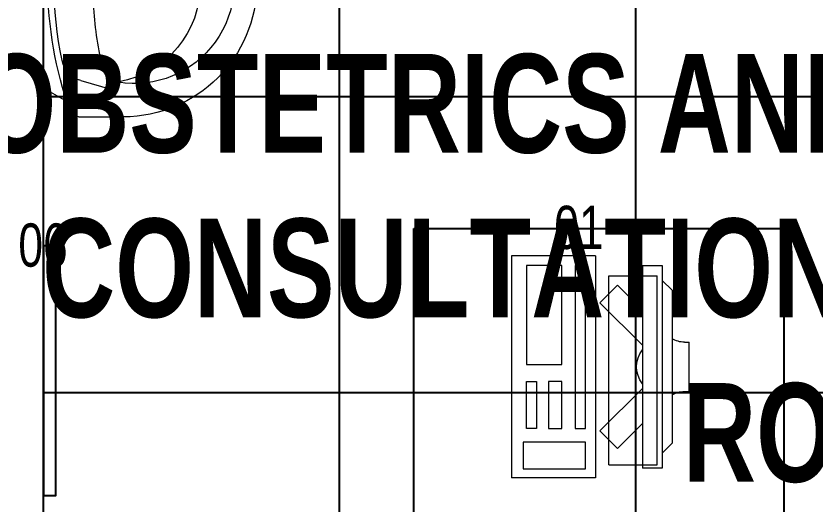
# Model space of a CAD drawing. Extents: x -12260 to 304645, y -29287 to 19916.
# Drawn here: x 20320 to 21939, y -5236 to -4247 of the extents above; entities that cross this region are included whole.
import ezdxf
from ezdxf import colors
from ezdxf.entities.mleader import LeaderData, LeaderLine
from ezdxf.math import Vec2, Vec3

# ---------------------------------------------------------------- set-up
doc = ezdxf.new("R2010")
doc.units = 0
doc.header["$LTSCALE"] = 0.25
doc.linetypes.add('DASHDOT', pattern=[25.4, 12.7, -6.35, 0, -6.35])
for name, color, linetype, lineweight in [('01-First Floor$0$72_EGR_BASE_TEXT', 252, 'Continuous', 5), ('01-First Floor$0$72_EGR_EQP_TAG', 142, 'Continuous', 5), ('01-First Floor$0$LOADING', 253, 'Continuous', 5), ('01-First Floor$0$SANIT', 250, 'Continuous', 5), ('01-First Floor$0$Walls', 251, 'Continuous', 5), ('E-LITE-CLNG-CNDT', 6, 'DASHDOT', 35), ('T-DATA-TEXT', 2, 'Continuous', 25)]:
    doc.layers.add(name, color=color, linetype=linetype, lineweight=lineweight)
doc.layers.add('01-First Floor$0$FALSE CEILING', color=251, linetype='Continuous')
doc.styles.add('01-First Floor$0$X3G_ENTITY_257CFD', font='swisscl.ttf', dxfattribs={"height": 200})
doc.styles.add('01-First Floor$0$X3G_ENTITY_9EC9', font='swisscl.ttf', dxfattribs={"height": 0.2})
doc.styles.add('DC_Elc_Romans', font='elc_romans.shx', dxfattribs={"width": 0.7})

# ---------------------------------------------------------------- blocks, each defined once
blk = doc.blocks.new('01-First Floor$0$lav-manta 60')
at = {"layer": '01-First Floor$0$SANIT'}
for p, q in [((0, 0.04), (0, -0.56)), ((-0.2658, -0.0529), (-0.2358, 0)), ((-0.2358, 0), (0.2358, 0)), ((0.2658, -0.0529), (0.2358, 0)), ((-0.015, -0.1473), (-0.0199, -0.064)), ((0.0274, -0.121), (-0.0078, -0.0673)), ((0.0389, -0.1142), (0.0087, -0.0575)), ((0.0191, -0.077), (0.0199, -0.064)), ((-0.3, -0.0789), (-0.3, -0.18)), ((-0.2185, -0.0841), (-0.2383, -0.1537)), ((0.2185, -0.0841), (0.2383, -0.1537)), ((0.3, -0.0789), (0.3, -0.18)), ((0.015, -0.1473), (0.0174, -0.1057))]:
    blk.add_line(p, q, dxfattribs=at)
for centre, radius, start, end in [((0, -0.8557), 0.8457, 70.1771, 109.8229), ((0, -0.8696), 0.8457, 78.1914, 101.8086), ((-0.1608, -0.1006), 0.06, 101.8086, 164.0794), ((0, -0.0617), 0.025, 320.7474, 220.368), ((0, -0.0617), 0.02, 353.2671, 186.682), ((0, -0.0617), 0.00966, 25.4127, 215.9577), ((0.1608, -0.1006), 0.06, 15.9206, 78.1914), ((-0.28, -0.0789), 0.02, 109.8229, 180), ((0.28, -0.0789), 0.02, 0, 70.1771), ((0, -0.9572), 0.8457, 91.1572, 102.0883), ((0, -0.9572), 0.8457, 88.5486, 88.844), ((0.0332, -0.1176), 0.00666, 210.6852, 30.6852), ((0, -0.9572), 0.8457, 77.9117, 87.4274), ((-0.1645, -0.189), 0.06, 102.0883, 174.8142), ((0.1645, -0.189), 0.06, 5.1858, 77.9117), ((0, -0.18), 0.035, 115.3106, 64.6894), ((0, -0.18), 0.0275, 117.1496, 62.8504), ((0, -0.1473), 0.015, 180, 0), ((0, -0.1282), 0.2252, 190.6097, 349.3903), ((0, -0.18), 0.3, 180, 0), ((0, -0.2039), 0.2252, 174.8142, 5.1858)]:
    blk.add_arc(centre, radius, start, end, dxfattribs=at)
blk = doc.blocks.new('01-First Floor$0$ITCWLS1-P')
at = {"layer": '01-First Floor$0$LOADING'}
for p, q in [((-0.17, 0.45), (-0.17, 0)), ((-0.17, 0.45), (0, 0.45)), ((0, 0.45), (0, 0)), ((-0.2651, 0.43, 0), (-0.3051, 0.43, 0)), ((-0.3051, 0.43, 0), (-0.3051, 0.02, 0)), ((-0.2651, 0.43, 0), (-0.2651, 0.02, 0)), ((-0.1496, 0.4305), (-0.1291, 0.4305)), ((-0.1291, 0.4305), (-0.1291, 0.4089)), ((-0.197, 0.4094), (-0.295, 0.4094)), ((-0.295, 0.0264), (-0.295, 0.4094)), ((-0.197, 0.0264), (-0.197, 0.4094)), ((-0.3251, 0.38, 0), (-0.3051, 0.4, 0)), ((-0.3251, 0.38, 0), (-0.3251, 0.07, 0)), ((-0.3503, 0.275), (-0.3596, 0.275)), ((-0.3596, 0.175), (-0.3596, 0.275)), ((-0.3503, 0.175), (-0.3596, 0.175)), ((-0.3251, 0.07, 0), (-0.3051, 0.05, 0)), ((-0.3051, 0.02, 0), (-0.2651, 0.02, 0)), ((-0.197, 0.0264), (-0.295, 0.0264)), ((-0.17, 0), (0, 0))]:
    blk.add_line(p, q, dxfattribs=at)
at = {"layer": '01-First Floor$0$LOADING', "extrusion": (2.48281e-10, 3.18408e-10, -1)}
for p, q in [((-0.2651, 0.3395), (-0.2144, 0.3902)), ((-0.1791, 0.3548), (-0.2144, 0.3902)), ((-0.2651, 0.2688), (-0.1791, 0.3548))]:
    blk.add_line(p, q, dxfattribs=at)
at = {"layer": '01-First Floor$0$LOADING', "extrusion": (2.48281e-10, -3.18408e-10, -1)}
for p, q in [((-0.2651, 0.1812), (-0.1791, 0.0952)), ((-0.2651, 0.1105), (-0.2144, 0.0598)), ((-0.1791, 0.0952), (-0.2144, 0.0598))]:
    blk.add_line(p, q, dxfattribs=at)
at = {"layer": '01-First Floor$0$LOADING'}
for points in [[(-0.1291, 0.4089), (-0.1291, 0.1), (-0.1496, 0.1), (-0.1496, 0.4305)], [(-0.1496, 0.1), (-0.1496, 0.1), (-0.1496, 0.1), (-0.1496, 0.1), (-0.1496, 0.1), (-0.1496, 0.1), (-0.1496, 0.1), (-0.1496, 0.1), (-0.1496, 0.1)], [(-0.1496, 0.1), (-0.1496, 0.1), (-0.1496, 0.1), (-0.1496, 0.1), (-0.1496, 0.1), (-0.1496, 0.1), (-0.1496, 0.1), (-0.1496, 0.1), (-0.1496, 0.1), (-0.1496, 0.1), (-0.1496, 0.1), (-0.1496, 0.1), (-0.1496, 0.1), (-0.1496, 0.1), (-0.1496, 0.1), (-0.1496, 0.1), (-0.1496, 0.1), (-0.1496, 0.1)], [(-0.1496, 0.1), (-0.1496, 0.1), (-0.1496, 0.1), (-0.1496, 0.1), (-0.1496, 0.1), (-0.1496, 0.1), (-0.1496, 0.1), (-0.1496, 0.1), (-0.1496, 0.1), (-0.1496, 0.1)], [(-0.1496, 0.1), (-0.1496, 0.1), (-0.1496, 0.1), (-0.1496, 0.1), (-0.1496, 0.1), (-0.1496, 0.1), (-0.1496, 0.1)], [(-0.1496, 0.1), (-0.1496, 0.1), (-0.1496, 0.1), (-0.1496, 0.1), (-0.1496, 0.1), (-0.1496, 0.1), (-0.1496, 0.1), (-0.1496, 0.1), (-0.1496, 0.1), (-0.1496, 0.1)], [(-0.1496, 0.1), (-0.1496, 0.1), (-0.1496, 0.1), (-0.1496, 0.1), (-0.1496, 0.1), (-0.1496, 0.1), (-0.1496, 0.1), (-0.1496, 0.1), (-0.1496, 0.1), (-0.1496, 0.1), (-0.1496, 0.1), (-0.1496, 0.1), (-0.1496, 0.1), (-0.1496, 0.1), (-0.1496, 0.1)], [(-0.1496, 0.1), (-0.1496, 0.1), (-0.1496, 0.1), (-0.1496, 0.1), (-0.1496, 0.1), (-0.1496, 0.1), (-0.1496, 0.1), (-0.1496, 0.1), (-0.1496, 0.1), (-0.1496, 0.1)], [(-0.1496, 0.1), (-0.1496, 0.1), (-0.1496, 0.1), (-0.1496, 0.1), (-0.1496, 0.1), (-0.1496, 0.1), (-0.1496, 0.1), (-0.1496, 0.1), (-0.1496, 0.1), (-0.1496, 0.1)], [(-0.1496, 0.1), (-0.1496, 0.1), (-0.1496, 0.1), (-0.1496, 0.1), (-0.1496, 0.1), (-0.1496, 0.1), (-0.1496, 0.1), (-0.1496, 0.1), (-0.1496, 0.1), (-0.1496, 0.1), (-0.1496, 0.1), (-0.1496, 0.1), (-0.1496, 0.1), (-0.1496, 0.1), (-0.1496, 0.1), (-0.1496, 0.1), (-0.1496, 0.1), (-0.1496, 0.1), (-0.1496, 0.1), (-0.1496, 0.1), (-0.1496, 0.1), (-0.1496, 0.1), (-0.1496, 0.1), (-0.1496, 0.1), (-0.1496, 0.1), (-0.1496, 0.1), (-0.1496, 0.1), (-0.1496, 0.1), (-0.1496, 0.1), (-0.1496, 0.1), (-0.1496, 0.1), (-0.1496, 0.1), (-0.1496, 0.1), (-0.1496, 0.1), (-0.1496, 0.1), (-0.1496, 0.1), (-0.1496, 0.1), (-0.1496, 0.1), (-0.1496, 0.1), (-0.1496, 0.1), (-0.1496, 0.1), (-0.1496, 0.1), (-0.1496, 0.1), (-0.1496, 0.1), (-0.1496, 0.1), (-0.1496, 0.1), (-0.1496, 0.1), (-0.1496, 0.1), (-0.1496, 0.1), (-0.1496, 0.1), (-0.1496, 0.1), (-0.1496, 0.1), (-0.1496, 0.1), (-0.1496, 0.1)], [(-0.1496, 0.1), (-0.1496, 0.1), (-0.1496, 0.1), (-0.1496, 0.1), (-0.1496, 0.1), (-0.1496, 0.1), (-0.1496, 0.1), (-0.1496, 0.1), (-0.1496, 0.1), (-0.1496, 0.1), (-0.1496, 0.1), (-0.1496, 0.1), (-0.1496, 0.1), (-0.1496, 0.1), (-0.1496, 0.1), (-0.1496, 0.1), (-0.1496, 0.1), (-0.1496, 0.1), (-0.1496, 0.1), (-0.1496, 0.1), (-0.1496, 0.1), (-0.1496, 0.1), (-0.1496, 0.1), (-0.1496, 0.1), (-0.1496, 0.1), (-0.1496, 0.1), (-0.1496, 0.1), (-0.1496, 0.1), (-0.1496, 0.1), (-0.1496, 0.1), (-0.1496, 0.1), (-0.1496, 0.1), (-0.1496, 0.1), (-0.1496, 0.1), (-0.1496, 0.1), (-0.1496, 0.1), (-0.1496, 0.1), (-0.1496, 0.1), (-0.1496, 0.1), (-0.1496, 0.1), (-0.1496, 0.1), (-0.1496, 0.1), (-0.1496, 0.1), (-0.1496, 0.1), (-0.1496, 0.1), (-0.1496, 0.1), (-0.1496, 0.1), (-0.1496, 0.1), (-0.1496, 0.1), (-0.1496, 0.1), (-0.1496, 0.1), (-0.1496, 0.1), (-0.1496, 0.1), (-0.1496, 0.1), (-0.1496, 0.1), (-0.1496, 0.1), (-0.1496, 0.1), (-0.1496, 0.1), (-0.1496, 0.1), (-0.1496, 0.1), (-0.1496, 0.1), (-0.1496, 0.1), (-0.1496, 0.1), (-0.1496, 0.1), (-0.1496, 0.1), (-0.1496, 0.1), (-0.1496, 0.1), (-0.1496, 0.1), (-0.1496, 0.1), (-0.1496, 0.1), (-0.1496, 0.1), (-0.1496, 0.1), (-0.1496, 0.1), (-0.1496, 0.1), (-0.1496, 0.1), (-0.1496, 0.1), (-0.1496, 0.1), (-0.1496, 0.1), (-0.1496, 0.1), (-0.1496, 0.1), (-0.1496, 0.1), (-0.1496, 0.1), (-0.1496, 0.1), (-0.1496, 0.1), (-0.1496, 0.1), (-0.1496, 0.1), (-0.1496, 0.1), (-0.1496, 0.1), (-0.1496, 0.1)], [(-0.1496, 0.1), (-0.1496, 0.1), (-0.1496, 0.1), (-0.1496, 0.1), (-0.1496, 0.1), (-0.1496, 0.1), (-0.1496, 0.1), (-0.1496, 0.1), (-0.1496, 0.1), (-0.1496, 0.1), (-0.1496, 0.1), (-0.1496, 0.1)], [(-0.1496, 0.1), (-0.1496, 0.1), (-0.1496, 0.1), (-0.1496, 0.1), (-0.1496, 0.1), (-0.1496, 0.1), (-0.1496, 0.1)], [(-0.1496, 0.1), (-0.1496, 0.1), (-0.1496, 0.1), (-0.1496, 0.1), (-0.1496, 0.1), (-0.1496, 0.1), (-0.1496, 0.1), (-0.1496, 0.1), (-0.1496, 0.1), (-0.1496, 0.1), (-0.1496, 0.1), (-0.1496, 0.1), (-0.1496, 0.1), (-0.1496, 0.1), (-0.1496, 0.1), (-0.1496, 0.1), (-0.1496, 0.1)], [(-0.1496, 0.1), (-0.1496, 0.1), (-0.1496, 0.1), (-0.1496, 0.1), (-0.1496, 0.1), (-0.1496, 0.1), (-0.1496, 0.1), (-0.1496, 0.1), (-0.1496, 0.1), (-0.1496, 0.1), (-0.1496, 0.1), (-0.1496, 0.1), (-0.1496, 0.1), (-0.1496, 0.1), (-0.1496, 0.1), (-0.1496, 0.1), (-0.1496, 0.1), (-0.1496, 0.1), (-0.1496, 0.1), (-0.1496, 0.1), (-0.1496, 0.1), (-0.1496, 0.1), (-0.1496, 0.1), (-0.1496, 0.1), (-0.1496, 0.1), (-0.1496, 0.1), (-0.1496, 0.1), (-0.1496, 0.1), (-0.1496, 0.1), (-0.1496, 0.1), (-0.1496, 0.1), (-0.1496, 0.1), (-0.1496, 0.1), (-0.1496, 0.1), (-0.1496, 0.1), (-0.1496, 0.1), (-0.1496, 0.1), (-0.1496, 0.1), (-0.1496, 0.1), (-0.1496, 0.1), (-0.1496, 0.1), (-0.1496, 0.1), (-0.1496, 0.1), (-0.1496, 0.1), (-0.1496, 0.1), (-0.1496, 0.1), (-0.1496, 0.1), (-0.1496, 0.1), (-0.1496, 0.1), (-0.1496, 0.1), (-0.1496, 0.1), (-0.1496, 0.1), (-0.1496, 0.1), (-0.1496, 0.1), (-0.1496, 0.1), (-0.1496, 0.1), (-0.1496, 0.1), (-0.1496, 0.1), (-0.1496, 0.1), (-0.1496, 0.1), (-0.1496, 0.1), (-0.1496, 0.1), (-0.1496, 0.1), (-0.1496, 0.1), (-0.1496, 0.1), (-0.1496, 0.1), (-0.1496, 0.1), (-0.1496, 0.1), (-0.1496, 0.1), (-0.1496, 0.1), (-0.1496, 0.1), (-0.1496, 0.1), (-0.1496, 0.1), (-0.1496, 0.1), (-0.1496, 0.1), (-0.1496, 0.1), (-0.1496, 0.1), (-0.1496, 0.1), (-0.1496, 0.1), (-0.1496, 0.1), (-0.1496, 0.1), (-0.1496, 0.1), (-0.1496, 0.1), (-0.1496, 0.1), (-0.1496, 0.1), (-0.1496, 0.1), (-0.1496, 0.1), (-0.1496, 0.1), (-0.1496, 0.1), (-0.1496, 0.1), (-0.1496, 0.1), (-0.1496, 0.1), (-0.1496, 0.1), (-0.1496, 0.1), (-0.1496, 0.1), (-0.1496, 0.1), (-0.1496, 0.1), (-0.1496, 0.1), (-0.1496, 0.1), (-0.1496, 0.1), (-0.1496, 0.1), (-0.1496, 0.1), (-0.1496, 0.1), (-0.1496, 0.1), (-0.1496, 0.1), (-0.1496, 0.1), (-0.1496, 0.1), (-0.1496, 0.1), (-0.1496, 0.1), (-0.1496, 0.1), (-0.1496, 0.1)], [(-0.1496, 0.1), (-0.1496, 0.1), (-0.1496, 0.1), (-0.1496, 0.1), (-0.1496, 0.1), (-0.1496, 0.1), (-0.1496, 0.1), (-0.1496, 0.1)]]:
    blk.add_lwpolyline(points, dxfattribs=at)
for points in [[(-0.1019, 0.4305), (-0.0304, 0.4305), (-0.0304, 0.2294), (-0.1019, 0.2294)], [(-0.1019, 0.1954), (-0.0747, 0.1954), (-0.0747, 0.1), (-0.1019, 0.1)], [(-0.0304, 0.1954), (-0.0508, 0.1954), (-0.0508, 0.1), (-0.0304, 0.1)], [(-0.1496, 0.1), (-0.1496, 0.1), (-0.1496, 0.1), (-0.1496, 0.1), (-0.1496, 0.1), (-0.1496, 0.1), (-0.1496, 0.1), (-0.1496, 0.1), (-0.1496, 0.1), (-0.1496, 0.1), (-0.1496, 0.1), (-0.1496, 0.1), (-0.1496, 0.1), (-0.1496, 0.1), (-0.1496, 0.1), (-0.1496, 0.1), (-0.1496, 0.1), (-0.1496, 0.1), (-0.1496, 0.1), (-0.1496, 0.1), (-0.1496, 0.1), (-0.1496, 0.1), (-0.1496, 0.1), (-0.1496, 0.1), (-0.1496, 0.1), (-0.1496, 0.1), (-0.1496, 0.1), (-0.1496, 0.1), (-0.1496, 0.1), (-0.1496, 0.1), (-0.1496, 0.1), (-0.1496, 0.1), (-0.1496, 0.1), (-0.1496, 0.1), (-0.1496, 0.1), (-0.1496, 0.1), (-0.1496, 0.1), (-0.1496, 0.1), (-0.1496, 0.1), (-0.1496, 0.1), (-0.1496, 0.1), (-0.1496, 0.1), (-0.1496, 0.1), (-0.1496, 0.1), (-0.1496, 0.1), (-0.1496, 0.1), (-0.1496, 0.1), (-0.1496, 0.1), (-0.1496, 0.1), (-0.1496, 0.1), (-0.1496, 0.1), (-0.1496, 0.1), (-0.1496, 0.1), (-0.1496, 0.1), (-0.1496, 0.1), (-0.1496, 0.1), (-0.1496, 0.1), (-0.1496, 0.1), (-0.1496, 0.1), (-0.1496, 0.1), (-0.1496, 0.1), (-0.1496, 0.1), (-0.1496, 0.1), (-0.1496, 0.1), (-0.1496, 0.1), (-0.1496, 0.1), (-0.1496, 0.1), (-0.1496, 0.1), (-0.1496, 0.1), (-0.1496, 0.1), (-0.1496, 0.1), (-0.1496, 0.1), (-0.1496, 0.1), (-0.1496, 0.1), (-0.1496, 0.1), (-0.1496, 0.1), (-0.1496, 0.1), (-0.1496, 0.1), (-0.1496, 0.1), (-0.1496, 0.1), (-0.1496, 0.1), (-0.1496, 0.1), (-0.1496, 0.1), (-0.1496, 0.1), (-0.1496, 0.1), (-0.1496, 0.1), (-0.1496, 0.1), (-0.1496, 0.1), (-0.1496, 0.1), (-0.1496, 0.1), (-0.1496, 0.1), (-0.1496, 0.1), (-0.1496, 0.1), (-0.1496, 0.1), (-0.1496, 0.1), (-0.1496, 0.1), (-0.1496, 0.1), (-0.1496, 0.1), (-0.1496, 0.1), (-0.1496, 0.1), (-0.1496, 0.1), (-0.1496, 0.1), (-0.1496, 0.1), (-0.1496, 0.1), (-0.1496, 0.1), (-0.1496, 0.1), (-0.1496, 0.1), (-0.1496, 0.1), (-0.1496, 0.1), (-0.1496, 0.1), (-0.1496, 0.1), (-0.1496, 0.1), (-0.1496, 0.1), (-0.1496, 0.1), (-0.1496, 0.1), (-0.1496, 0.1), (-0.1496, 0.1), (-0.1496, 0.1), (-0.1496, 0.1), (-0.1496, 0.1), (-0.1496, 0.1), (-0.1496, 0.1), (-0.1496, 0.1), (-0.1496, 0.1), (-0.1496, 0.1), (-0.1496, 0.1), (-0.1496, 0.1), (-0.1496, 0.1), (-0.1496, 0.1), (-0.1496, 0.1), (-0.1496, 0.1), (-0.1496, 0.1), (-0.1496, 0.1), (-0.1496, 0.1), (-0.1496, 0.1), (-0.1496, 0.1), (-0.1496, 0.1), (-0.1496, 0.1), (-0.1496, 0.1), (-0.1496, 0.1), (-0.1496, 0.1), (-0.1496, 0.1), (-0.1496, 0.1), (-0.1496, 0.1), (-0.1496, 0.1), (-0.1496, 0.1), (-0.1496, 0.1), (-0.1496, 0.1), (-0.1496, 0.1), (-0.1496, 0.1), (-0.1496, 0.1), (-0.1496, 0.1), (-0.1496, 0.1), (-0.1496, 0.1), (-0.1496, 0.1), (-0.1496, 0.1), (-0.1496, 0.1), (-0.1496, 0.1), (-0.1496, 0.1), (-0.1496, 0.1), (-0.1496, 0.1), (-0.1496, 0.1), (-0.1496, 0.1), (-0.1496, 0.1), (-0.1496, 0.1), (-0.1496, 0.1), (-0.1496, 0.1), (-0.1496, 0.1), (-0.1496, 0.1), (-0.1496, 0.1), (-0.1496, 0.1), (-0.1496, 0.1), (-0.1496, 0.1), (-0.1496, 0.1), (-0.1496, 0.1), (-0.1496, 0.1), (-0.1496, 0.1), (-0.1496, 0.1), (-0.1496, 0.1), (-0.1496, 0.1), (-0.1496, 0.1), (-0.1496, 0.1), (-0.1496, 0.1), (-0.1496, 0.1), (-0.1496, 0.1), (-0.1496, 0.1), (-0.1496, 0.1), (-0.1496, 0.1), (-0.1496, 0.1), (-0.1496, 0.1), (-0.1496, 0.1), (-0.1496, 0.1), (-0.1496, 0.1), (-0.1496, 0.1), (-0.1496, 0.1), (-0.1496, 0.1), (-0.1496, 0.1), (-0.1496, 0.1), (-0.1496, 0.1), (-0.1496, 0.1), (-0.1496, 0.1), (-0.1496, 0.1), (-0.1496, 0.1), (-0.1496, 0.1), (-0.1496, 0.1), (-0.1496, 0.1), (-0.1496, 0.1), (-0.1496, 0.1), (-0.1496, 0.1), (-0.1496, 0.1), (-0.1496, 0.1), (-0.1496, 0.1), (-0.1496, 0.1), (-0.1496, 0.1), (-0.1496, 0.1), (-0.1496, 0.1), (-0.1496, 0.1), (-0.1496, 0.1), (-0.1496, 0.1), (-0.1496, 0.1), (-0.1496, 0.1), (-0.1496, 0.1), (-0.1496, 0.1), (-0.1496, 0.1), (-0.1496, 0.1), (-0.1496, 0.1), (-0.1496, 0.1), (-0.1496, 0.1), (-0.1496, 0.1), (-0.1496, 0.1), (-0.1496, 0.1), (-0.1496, 0.1), (-0.1496, 0.1), (-0.1496, 0.1), (-0.1496, 0.1), (-0.1496, 0.1), (-0.1496, 0.1), (-0.1496, 0.1), (-0.1496, 0.1), (-0.1496, 0.1), (-0.1496, 0.1), (-0.1496, 0.1), (-0.1496, 0.1), (-0.1496, 0.1), (-0.1496, 0.1), (-0.1496, 0.1), (-0.1496, 0.1), (-0.1496, 0.1), (-0.1496, 0.1), (-0.1496, 0.1), (-0.1496, 0.1), (-0.1496, 0.1), (-0.1496, 0.1), (-0.1496, 0.1), (-0.1496, 0.1), (-0.1496, 0.1), (-0.1496, 0.1), (-0.1496, 0.1), (-0.1496, 0.1), (-0.1496, 0.1), (-0.1496, 0.1), (-0.1496, 0.1), (-0.1496, 0.1), (-0.1496, 0.1), (-0.1496, 0.1), (-0.1496, 0.1), (-0.1496, 0.1), (-0.1496, 0.1), (-0.1496, 0.1), (-0.1496, 0.1), (-0.1496, 0.1), (-0.1496, 0.1), (-0.1496, 0.1), (-0.1496, 0.1), (-0.1496, 0.1), (-0.1496, 0.1), (-0.1496, 0.1)], [(-0.1496, 0.1), (-0.1496, 0.1), (-0.1496, 0.1), (-0.1496, 0.1), (-0.1496, 0.1), (-0.1496, 0.1), (-0.1496, 0.1), (-0.1496, 0.1), (-0.1496, 0.1), (-0.1496, 0.1), (-0.1496, 0.1), (-0.1496, 0.1), (-0.1496, 0.1), (-0.1496, 0.1), (-0.1496, 0.1), (-0.1496, 0.1), (-0.1496, 0.1), (-0.1496, 0.1), (-0.1496, 0.1), (-0.1496, 0.1), (-0.1496, 0.1), (-0.1496, 0.1), (-0.1496, 0.1), (-0.1496, 0.1), (-0.1496, 0.1), (-0.1496, 0.1), (-0.1496, 0.1), (-0.1496, 0.1), (-0.1496, 0.1), (-0.1496, 0.1), (-0.1496, 0.1), (-0.1496, 0.1), (-0.1496, 0.1), (-0.1496, 0.1), (-0.1496, 0.1), (-0.1496, 0.1), (-0.1496, 0.1), (-0.1496, 0.1), (-0.1496, 0.1), (-0.1496, 0.1), (-0.1496, 0.1), (-0.1496, 0.1), (-0.1496, 0.1), (-0.1496, 0.1), (-0.1496, 0.1), (-0.1496, 0.1), (-0.1496, 0.1), (-0.1496, 0.1), (-0.1496, 0.1), (-0.1496, 0.1), (-0.1496, 0.1), (-0.1496, 0.1), (-0.1496, 0.1), (-0.1496, 0.1), (-0.1496, 0.1), (-0.1496, 0.1), (-0.1496, 0.1), (-0.1496, 0.1), (-0.1496, 0.1), (-0.1496, 0.1), (-0.1496, 0.1), (-0.1496, 0.1), (-0.1496, 0.1), (-0.1496, 0.1), (-0.1496, 0.1), (-0.1496, 0.1), (-0.1496, 0.1), (-0.1496, 0.1), (-0.1496, 0.1), (-0.1496, 0.1), (-0.1496, 0.1), (-0.1496, 0.1), (-0.1496, 0.1), (-0.1496, 0.1), (-0.1496, 0.1), (-0.1496, 0.1), (-0.1496, 0.1), (-0.1496, 0.1), (-0.1496, 0.1), (-0.1496, 0.1), (-0.1496, 0.1), (-0.1496, 0.1), (-0.1496, 0.1), (-0.1496, 0.1), (-0.1496, 0.1), (-0.1496, 0.1), (-0.1496, 0.1), (-0.1496, 0.1), (-0.1496, 0.1), (-0.1496, 0.1), (-0.1496, 0.1), (-0.1496, 0.1), (-0.1496, 0.1), (-0.1496, 0.1), (-0.1496, 0.1), (-0.1496, 0.1), (-0.1496, 0.1), (-0.1496, 0.1), (-0.1496, 0.1), (-0.1496, 0.1), (-0.1496, 0.1), (-0.1496, 0.1), (-0.1496, 0.1), (-0.1496, 0.1), (-0.1496, 0.1), (-0.1496, 0.1), (-0.1496, 0.1), (-0.1496, 0.1), (-0.1496, 0.1), (-0.1496, 0.1), (-0.1496, 0.1), (-0.1496, 0.1), (-0.1496, 0.1), (-0.1496, 0.1), (-0.1496, 0.1), (-0.1496, 0.1), (-0.1496, 0.1), (-0.1496, 0.1), (-0.1496, 0.1), (-0.1496, 0.1), (-0.1496, 0.1), (-0.1496, 0.1), (-0.1496, 0.1), (-0.1496, 0.1), (-0.1496, 0.1), (-0.1496, 0.1), (-0.1496, 0.1), (-0.1496, 0.1), (-0.1496, 0.1), (-0.1496, 0.1), (-0.1496, 0.1), (-0.1496, 0.1), (-0.1496, 0.1), (-0.1496, 0.1), (-0.1496, 0.1), (-0.1496, 0.1), (-0.1496, 0.1), (-0.1496, 0.1), (-0.1496, 0.1), (-0.1496, 0.1), (-0.1496, 0.1), (-0.1496, 0.1), (-0.1496, 0.1), (-0.1496, 0.1), (-0.1496, 0.1), (-0.1496, 0.1), (-0.1496, 0.1), (-0.1496, 0.1), (-0.1496, 0.1), (-0.1496, 0.1), (-0.1496, 0.1), (-0.1496, 0.1), (-0.1496, 0.1), (-0.1496, 0.1), (-0.1496, 0.1), (-0.1496, 0.1), (-0.1496, 0.1), (-0.1496, 0.1), (-0.1496, 0.1), (-0.1496, 0.1), (-0.1496, 0.1), (-0.1496, 0.1), (-0.1496, 0.1), (-0.1496, 0.1), (-0.1496, 0.1), (-0.1496, 0.1), (-0.1496, 0.1), (-0.1496, 0.1), (-0.1496, 0.1), (-0.1496, 0.1), (-0.1496, 0.1), (-0.1496, 0.1), (-0.1496, 0.1), (-0.1496, 0.1), (-0.1496, 0.1), (-0.1496, 0.1), (-0.1496, 0.1), (-0.1496, 0.1), (-0.1496, 0.1), (-0.1496, 0.1), (-0.1496, 0.1), (-0.1496, 0.1), (-0.1496, 0.1), (-0.1496, 0.1), (-0.1496, 0.1), (-0.1496, 0.1), (-0.1496, 0.1), (-0.1496, 0.1), (-0.1496, 0.1), (-0.1496, 0.1), (-0.1496, 0.1), (-0.1496, 0.1), (-0.1496, 0.1), (-0.1496, 0.1), (-0.1496, 0.1), (-0.1496, 0.1), (-0.1496, 0.1), (-0.1496, 0.1), (-0.1496, 0.1), (-0.1496, 0.1), (-0.1496, 0.1), (-0.1496, 0.1), (-0.1496, 0.1), (-0.1496, 0.1), (-0.1496, 0.1), (-0.1496, 0.1), (-0.1496, 0.1), (-0.1496, 0.1), (-0.1496, 0.1), (-0.1496, 0.1), (-0.1496, 0.1), (-0.1496, 0.1), (-0.1496, 0.1), (-0.1496, 0.1)], [(-0.1496, 0.1), (-0.1496, 0.1), (-0.1496, 0.1), (-0.1496, 0.1), (-0.1496, 0.1), (-0.1496, 0.1), (-0.1496, 0.1), (-0.1496, 0.1), (-0.1496, 0.1), (-0.1496, 0.1), (-0.1496, 0.1), (-0.1496, 0.1), (-0.1496, 0.1), (-0.1496, 0.1), (-0.1496, 0.1), (-0.1496, 0.1), (-0.1496, 0.1), (-0.1496, 0.1), (-0.1496, 0.1), (-0.1496, 0.1), (-0.1496, 0.1), (-0.1496, 0.1), (-0.1496, 0.1), (-0.1496, 0.1), (-0.1496, 0.1), (-0.1496, 0.1), (-0.1496, 0.1), (-0.1496, 0.1), (-0.1496, 0.1), (-0.1496, 0.1), (-0.1496, 0.1), (-0.1496, 0.1), (-0.1496, 0.1), (-0.1496, 0.1), (-0.1496, 0.1), (-0.1496, 0.1), (-0.1496, 0.1), (-0.1496, 0.1), (-0.1496, 0.1), (-0.1496, 0.1), (-0.1496, 0.1), (-0.1496, 0.1), (-0.1496, 0.1), (-0.1496, 0.1), (-0.1496, 0.1), (-0.1496, 0.1), (-0.1496, 0.1), (-0.1496, 0.1), (-0.1496, 0.1), (-0.1496, 0.1), (-0.1496, 0.1), (-0.1496, 0.1), (-0.1496, 0.1), (-0.1496, 0.1), (-0.1496, 0.1), (-0.1496, 0.1), (-0.1496, 0.1), (-0.1496, 0.1), (-0.1496, 0.1), (-0.1496, 0.1), (-0.1496, 0.1), (-0.1496, 0.1), (-0.1496, 0.1), (-0.1496, 0.1), (-0.1496, 0.1), (-0.1496, 0.1), (-0.1496, 0.1), (-0.1496, 0.1), (-0.1496, 0.1), (-0.1496, 0.1), (-0.1496, 0.1), (-0.1496, 0.1), (-0.1496, 0.1), (-0.1496, 0.1), (-0.1496, 0.1), (-0.1496, 0.1), (-0.1496, 0.1), (-0.1496, 0.1), (-0.1496, 0.1), (-0.1496, 0.1), (-0.1496, 0.1), (-0.1496, 0.1), (-0.1496, 0.1), (-0.1496, 0.1), (-0.1496, 0.1), (-0.1496, 0.1), (-0.1496, 0.1), (-0.1496, 0.1), (-0.1496, 0.1), (-0.1496, 0.1), (-0.1496, 0.1), (-0.1496, 0.1), (-0.1496, 0.1), (-0.1496, 0.1), (-0.1496, 0.1), (-0.1496, 0.1), (-0.1496, 0.1), (-0.1496, 0.1), (-0.1496, 0.1), (-0.1496, 0.1), (-0.1496, 0.1), (-0.1496, 0.1), (-0.1496, 0.1), (-0.1496, 0.1), (-0.1496, 0.1), (-0.1496, 0.1), (-0.1496, 0.1), (-0.1496, 0.1), (-0.1496, 0.1), (-0.1496, 0.1), (-0.1496, 0.1), (-0.1496, 0.1), (-0.1496, 0.1), (-0.1496, 0.1), (-0.1496, 0.1), (-0.1496, 0.1), (-0.1496, 0.1), (-0.1496, 0.1), (-0.1496, 0.1), (-0.1496, 0.1), (-0.1496, 0.1), (-0.1496, 0.1), (-0.1496, 0.1), (-0.1496, 0.1), (-0.1496, 0.1), (-0.1496, 0.1), (-0.1496, 0.1), (-0.1496, 0.1), (-0.1496, 0.1), (-0.1496, 0.1), (-0.1496, 0.1), (-0.1496, 0.1), (-0.1496, 0.1), (-0.1496, 0.1), (-0.1496, 0.1), (-0.1496, 0.1), (-0.1496, 0.1), (-0.1496, 0.1), (-0.1496, 0.1), (-0.1496, 0.1), (-0.1496, 0.1), (-0.1496, 0.1), (-0.1496, 0.1), (-0.1496, 0.1), (-0.1496, 0.1), (-0.1496, 0.1), (-0.1496, 0.1), (-0.1496, 0.1), (-0.1496, 0.1), (-0.1496, 0.1), (-0.1496, 0.1), (-0.1496, 0.1), (-0.1496, 0.1), (-0.1496, 0.1), (-0.1496, 0.1), (-0.1496, 0.1), (-0.1496, 0.1), (-0.1496, 0.1), (-0.1496, 0.1), (-0.1496, 0.1), (-0.1496, 0.1), (-0.1496, 0.1), (-0.1496, 0.1), (-0.1496, 0.1), (-0.1496, 0.1), (-0.1496, 0.1), (-0.1496, 0.1), (-0.1496, 0.1), (-0.1496, 0.1), (-0.1496, 0.1), (-0.1496, 0.1), (-0.1496, 0.1), (-0.1496, 0.1), (-0.1496, 0.1), (-0.1496, 0.1), (-0.1496, 0.1), (-0.1496, 0.1), (-0.1496, 0.1), (-0.1496, 0.1), (-0.1496, 0.1), (-0.1496, 0.1), (-0.1496, 0.1), (-0.1496, 0.1), (-0.1496, 0.1), (-0.1496, 0.1), (-0.1496, 0.1), (-0.1496, 0.1), (-0.1496, 0.1), (-0.1496, 0.1), (-0.1496, 0.1), (-0.1496, 0.1), (-0.1496, 0.1), (-0.1496, 0.1), (-0.1496, 0.1), (-0.1496, 0.1), (-0.1496, 0.1), (-0.1496, 0.1), (-0.1496, 0.1), (-0.1496, 0.1), (-0.1496, 0.1), (-0.1496, 0.1), (-0.1496, 0.1), (-0.1496, 0.1), (-0.1496, 0.1), (-0.1496, 0.1), (-0.1496, 0.1), (-0.1496, 0.1), (-0.1496, 0.1), (-0.1496, 0.1), (-0.1496, 0.1), (-0.1496, 0.1), (-0.1496, 0.1), (-0.1496, 0.1), (-0.1496, 0.1), (-0.1496, 0.1), (-0.1496, 0.1), (-0.1496, 0.1), (-0.1496, 0.1), (-0.1496, 0.1)], [(-0.1496, 0.0727), (-0.0236, 0.0727), (-0.0236, 0.0182), (-0.1496, 0.0182)]]:
    blk.add_lwpolyline(points, close=True, dxfattribs=at)
for centre, radius, start, end in [((-0.3503, 0.325), 0.05, 270, 300.3093), ((-0.3089, 0.225), 0.0556, 321.9431, 38.0569), ((-0.3503, 0.125), 0.05, 59.6907, 90)]:
    blk.add_arc(centre, radius, start, end, dxfattribs=at)
blk = doc.blocks.new('01-First Floor')
at = {"layer": '01-First Floor$0$FALSE CEILING', "linetype": 'Continuous'}
for p, q in [((20976, -6810), (20976, -2810)), ((21576, -6810), (21576, -2810)), ((20376, -4410), (23876, -4410)), ((20376, -5010), (23876, -5010))]:
    blk.add_line(p, q, dxfattribs=at)
at = {"layer": '01-First Floor$0$FALSE CEILING'}
blk.add_lwpolyline([(20376, -2810), (23876, -2810), (23876, -6810), (20376, -6810)], close=True, dxfattribs=at)
at = {"layer": '01-First Floor$0$FALSE CEILING', "elevation": -0.1}
blk.add_lwpolyline([(21126, -4677.5), (21876, -4677.5), (21876, -6177.5), (21126, -6177.5)], close=True, dxfattribs=at)
blk.add_lwpolyline([(20376, -5218.9), (20401, -5218.9), (20401, -4712.9), (20376, -4712.9), (20376, -5218.9)], dxfattribs=at)
at = {"layer": '01-First Floor$0$LOADING', "elevation": -0.1}
blk.add_lwpolyline([(21126, -4677.5), (21876, -4677.5), (21876, -6177.5), (21126, -6177.5)], close=True, dxfattribs=at)
blk.add_lwpolyline([(20376, -5218.9), (20401, -5218.9), (20401, -4712.9), (20376, -4712.9), (20376, -5218.9)], dxfattribs=at)
at = {"layer": '01-First Floor$0$Walls'}
blk.add_line((20376, -2810), (20376, -5552.8), dxfattribs=at)
at = {"layer": '01-First Floor$0$LOADING', "extrusion": (-8.01373e-06, 1.9399e-16, 1), "xscale": -1000.000000000011, "yscale": 1000.000000000011, "zscale": 1000.000000000011}
blk.add_blockref('01-First Floor$0$ITCWLS1-P', (21324.1, -5182.9, -0.3), dxfattribs=at)
at = {"layer": '01-First Floor$0$SANIT', "xscale": -900.000000000201, "yscale": 900.000000000201, "zscale": 900.000000000201, "rotation": 90}
blk.add_blockref('01-First Floor$0$lav-manta 60', (20376, -4181.4), dxfattribs=at)
at = {"layer": '01-First Floor$0$72_EGR_BASE_TEXT', "insert": (21990.5, -4324.1, 0), "char_height": 200, "width": 3714.666, "attachment_point": 2, "style": '01-First Floor$0$X3G_ENTITY_9EC9'}
blk.add_mtext('{\\fSwis721 LtCn BT|b1|i0|c0|p34;OBSTETRICS AND GYNAECOLOGY CONSULTATION / EXAMINATION ROOM}', dxfattribs=at)
at = {"layer": '01-First Floor$0$72_EGR_EQP_TAG', "char_height": 87.47, "attachment_point": 2, "style": '01-First Floor$0$X3G_ENTITY_257CFD'}
for s, insert in [('01', (21460.6, -4631.6, -0.1)), ('06', (20375.1, -4667.4, -0.1))]:
    blk.add_mtext(s, dxfattribs=dict(at, insert=insert))
blk = doc.blocks.new('DC_Arrow-ArrowEllipse')
at = {"color": 0}
blk.add_ellipse((0, 0), major_axis=(0.4, 0), ratio=0.4, dxfattribs=at)
at = {"color": 0, "ltscale": 0.5}
blk.add_solid([(-1.4, 0.1667), (-0.4, 0), (-1.4, -0.1667)], dxfattribs=at)

msp = doc.modelspace()

# ---------------------------------------------------------------- block references
at = {"layer": 'E-LITE-CLNG-CNDT'}
msp.add_blockref('01-First Floor', (0, 0), dxfattribs=at)

# ---------------------------------------------------------------- leaders
at = {"layer": 'T-DATA-TEXT'}
ml = msp.add_multileader_mtext('Standard', dxfattribs=at)
ml.set_content('LINE 9 TO SOUND RACK\\PIN DATA ROOM  ', color=256, style='DC_Elc_Romans')
ml.set_leader_properties(color=45)
ml.set_arrow_properties(name='DC_Arrow-ArrowEllipse')
ml.build(insert=Vec2(0, 0))
ml.multileader.update_dxf_attribs({"dogleg_length": 2, "arrow_head_size": 200, "scale": 100})
ctx = ml.context
ctx.base_point, ctx.scale, ctx.char_height, ctx.arrow_head_size, ctx.landing_gap_size, ctx.plane_origin = Vec3(16665.2, -4318.2), 100, 200, 200, 200, Vec3(27116.8, 2558.3)
notes = []
notes.append((ctx, [(0, (1, 1, 0), (16465.2, -4318.2), (1, 0), 200, [(0, [(15276, -3169)], 0, [])])]))
ctx.mtext.insert, ctx.mtext.width, ctx.mtext.flow_direction = Vec3(16865.2, -4218.2), 2820.295, 5
ml = msp.add_multileader_mtext('Standard', dxfattribs=at)
ml.set_content('LINE 6 TO SOUND RACK\\PIN DATA ROOM  ', color=256, style='DC_Elc_Romans')
ml.set_leader_properties(color=45)
ml.set_arrow_properties(name='DC_Arrow-ArrowEllipse')
ml.build(insert=Vec2(0, 0))
ml.multileader.update_dxf_attribs({"dogleg_length": 2, "arrow_head_size": 200, "scale": 100})
ctx = ml.context
ctx.base_point, ctx.scale, ctx.char_height, ctx.arrow_head_size, ctx.landing_gap_size, ctx.plane_origin = Vec3(506.2, -4605.2), 100, 200, 200, 200, Vec3(14018.9, -846.1)
notes.append((ctx, [(1, (1, 1, 0), (3686.2, -4605.2), (-1, 0), 200, [(0, [(4115.9, -5627.2)], 0, [])])]))
ctx.mtext.insert, ctx.mtext.width, ctx.mtext.flow_direction = Vec3(706.2, -4505.2), 2820.295, 5
for ctx, leaders in notes:
    for number, flags, end, landing, length, lines in leaders:
        leader = LeaderData()
        leader.index, (leader.has_last_leader_line, leader.has_dogleg_vector, leader.attachment_direction) = number, flags
        leader.last_leader_point, leader.dogleg_vector, leader.dogleg_length = Vec3(end), Vec3(landing), length
        for number, points, colour, breaks in lines:
            line = LeaderLine()
            line.index, line.vertices, line.color, line.breaks = number, Vec3.list(points), colors.encode_raw_color(colour), breaks
            leader.lines.append(line)
        ctx.leaders.append(leader)

doc.saveas('drawing.dxf')
